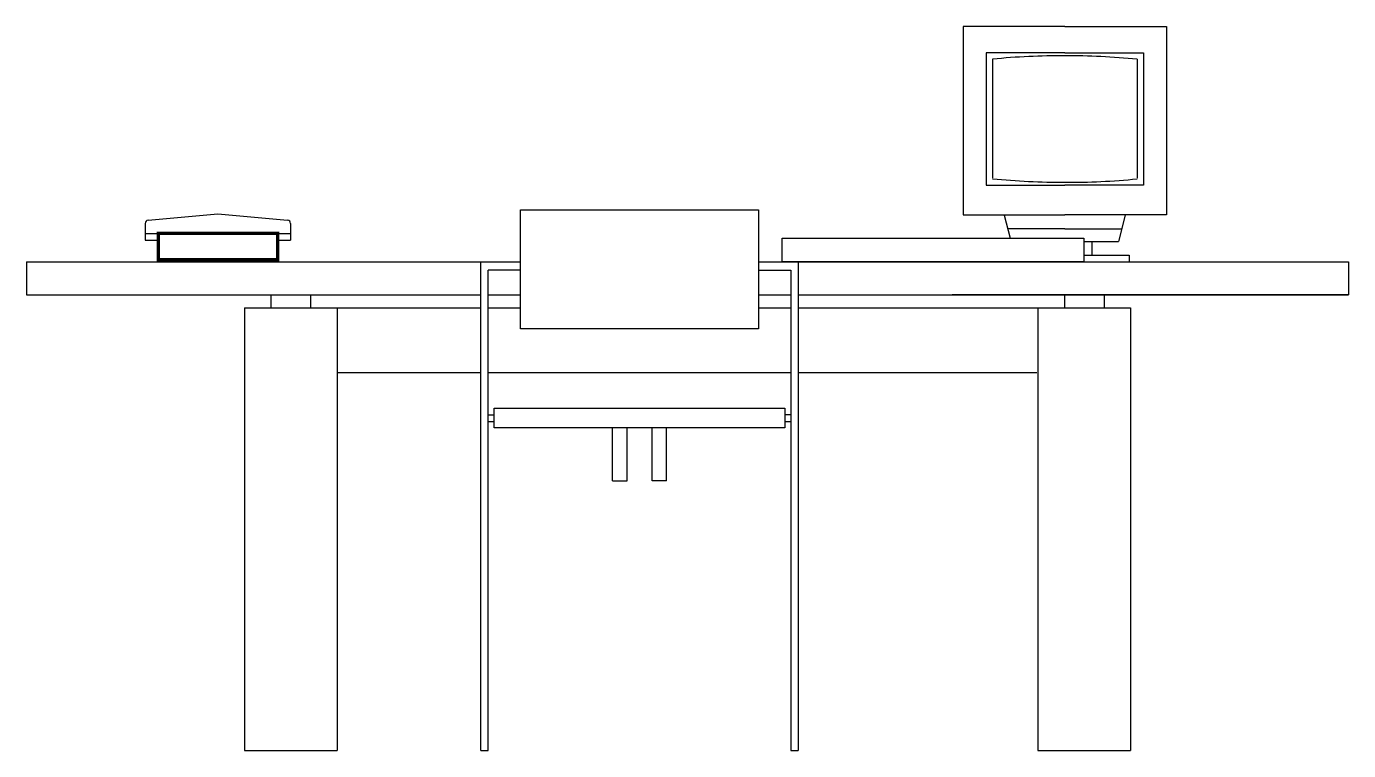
# Model space of a CAD drawing. Extents: x -33 to 167, y 0 to 110.
import ezdxf

# ---------------------------------------------------------------- set-up
doc = ezdxf.new("R2010")
doc.units = 0
doc.header["$LTSCALE"] = 50
doc.header["$MEASUREMENT"] = 0
doc.layers.get('0').update_dxf_attribs({"linetype": 'CONTINUOUS'})

msp = doc.modelspace()

# ---------------------------------------------------------------- linework, layer by layer
at = {"color": 0, "linetype": 'ByBlock', "extrusion": (-0.5, 0, 0.866025)}
for p, q in [((108.74, 109.62, -8.88), (108.73, 81.12, -8.88)), ((124.12, 109.61, 0), (108.74, 109.62, -8.88)), ((139.49, 109.61, 8.88), (139.49, 81.11, 8.88)), ((112.21, 105.61, -6.88), (112.2, 85.61, -6.88)), ((124.11, 105.61, 0), (112.21, 105.61, -6.88)), ((113.19, 104.66, -6.31), (113.18, 86.63, -6.31)), ((124.12, 105.61, 0), (136.03, 105.61, 6.88)), ((135.04, 104.66, 6.31), (135.04, 86.63, 6.31)), ((136.03, 105.61, 6.88), (136.03, 85.61, 6.88)), ((112.2, 85.61, -6.88), (124.11, 85.61, -0.01)), ((136.03, 85.61, 6.88), (124.12, 85.61, 0)), ((108.73, 81.12, -8.88), (124.1, 81.11, -0.01)), ((114.95, 81.07, -5.29), (115.85, 77.54, -4.77)), ((114.95, 81.07, -5.29), (114.95, 81.07, -5.29)), ((139.49, 81.11, 8.88), (124.12, 81.11, 0)), ((133.27, 81.06, 5.29), (132.25, 77.08, 4.7)), ((133.27, 81.06, 5.29), (133.27, 81.06, 5.29)), ((124.1, 79, -0.01), (115.48, 79, -4.99)), ((124.12, 79, 0), (132.74, 79, 4.98)), ((126.97, 77.08, 1.65), (132.25, 77.08, 4.7)), ((128.19, 77.08, 2.35), (128.19, 74.98, 2.35)), ((126.97, 74.98, 1.65), (133.86, 74.98, 5.63)), ((133.86, 74.98, 5.63), (133.86, 73.98, 5.63)), ((114.38, 73.98, -5.63), (133.86, 73.98, 5.63))]:
    msp.add_line(p, q, dxfattribs=at)
at = {"color": 0, "linetype": 'ByBlock'}
for p, q in [((-14.59, 80.3), (-4.04, 81.26)), ((-4.04, 81.26), (6.5, 80.3)), ((-15.04, 79.8), (-15.04, 77.26)), ((-15.04, 78.26), (6.96, 78.26)), ((-12.54, 78.26), (4.46, 78.26)), ((6.96, 79.8), (6.96, 77.26)), ((-15.04, 77.26), (-13.06, 77.26)), ((-13.04, 77.76), (-13.04, 74.76)), ((4.96, 77.76), (4.96, 74.76)), ((5, 77.26), (6.96, 77.26)), ((81.37, 77.54), (126.97, 77.54)), ((81.37, 73.98), (81.37, 77.54)), ((126.97, 77.54), (126.97, 73.98)), ((-12.54, 74.26), (4.46, 74.26)), ((-33, 74), (41.76, 74)), ((-33, 74), (-33, 69)), ((35.76, 0), (35.76, 74)), ((36.87, 0), (36.87, 72.73)), ((41.76, 72.73), (36.87, 72.73)), ((77.76, 74), (167.05, 74)), ((77.76, 72.73), (82.66, 72.73)), ((126.97, 73.98), (81.37, 73.98)), ((82.66, 72.73), (82.66, 0)), ((83.76, 74), (83.76, 0)), ((167.05, 74), (167.05, 69)), ((-33, 69), (35.76, 69)), ((-33, 69), (7, 69)), ((4, 69), (4, 67)), ((10, 69), (10, 67)), ((36.87, 69), (41.76, 69)), ((77.76, 69), (82.66, 69)), ((83.76, 69), (167.05, 69)), ((167.05, 69), (107.05, 69)), ((124.05, 69), (124.05, 67)), ((130.05, 69), (130.05, 67)), ((167.05, 69), (137.05, 69)), ((0, 67), (0, 0)), ((0, 67), (14, 67)), ((14, 67), (14, 0)), ((14, 67), (35.7, 67)), ((36.87, 67), (41.76, 67)), ((77.76, 67), (82.66, 67)), ((83.76, 67), (120.05, 67)), ((120.05, 67), (120.05, 0)), ((120.05, 67), (134.05, 67)), ((134.05, 67), (134.05, 0)), ((14.06, 57.21), (35.76, 57.21)), ((36.87, 57.21), (82.66, 57.21)), ((83.76, 57.21), (119.9, 57.21)), ((36.87, 50.83), (37.76, 50.83)), ((82.66, 50.83), (81.76, 50.83)), ((36.87, 49.83), (37.76, 49.83)), ((55.66, 40.83), (55.66, 48.83)), ((57.87, 40.83), (57.87, 48.83)), ((61.66, 40.83), (61.66, 48.83)), ((63.87, 40.83), (63.87, 48.83)), ((63.87, 40.83), (63.87, 48.83)), ((81.76, 49.83), (82.66, 49.83)), ((55.66, 40.83), (57.87, 40.83)), ((63.87, 40.83), (61.66, 40.83)), ((0, 0), (14, 0)), ((35.76, 0), (36.87, 0)), ((82.66, 0), (83.76, 0)), ((120.05, 0), (134.05, 0))]:
    msp.add_line(p, q, dxfattribs=at)
at = {"color": 0, "linetype": 'ByBlock', "extrusion": (-0.5, 0, 0.866025), "elevation": -62.06}
msp.add_lwpolyline([(-109.61, 107.49), (-109.61, 125.24)], dxfattribs=at)
at = {"color": 0, "linetype": 'ByBlock'}
for points in [[(41.76, 63.83), (41.76, 81.83), (77.76, 81.83), (77.76, 63.83)], [(37.76, 48.83), (37.76, 51.83), (81.76, 51.83), (81.76, 48.83)]]:
    msp.add_lwpolyline(points, close=True, dxfattribs=at)
at = {"color": 0, "linetype": 'ByBlock', "const_width": 0.5}
for points in [[(-13.31, 74.3), (5, 74.3), (5, 78.53)], [(-13.06, 74.3), (-13.06, 78.53)], [(-13.06, 78.28), (5, 78.28)]]:
    msp.add_lwpolyline(points, dxfattribs=at)
at = {"color": 0, "linetype": 'ByBlock', "extrusion": (-0.5, 0, 0.866025)}
for centre, radius, start, end in [((41.86, 107.23, -62.06), 147.04, 179.9018, 184.8222), ((41.86, 107.66, -62.06), 147.04, 175.1464, 180.0668), ((-222.71, 106.93, -62.06), 136.68, 354.9353, 0.229), ((-222.7, 108.11, -62.06), 136.68, 359.7396, 5.0333)]:
    msp.add_arc(centre, radius, start, end, dxfattribs=at)
at = {"color": 0, "linetype": 'ByBlock'}
for centre, start, end in [((-14.54, 79.8), 95.1944, 180), ((6.46, 79.8), 0, 84.8056), ((-12.54, 77.76), 90, 180), ((4.46, 77.76), 0, 90), ((-12.54, 74.76), 180, 270), ((4.46, 74.76), 270, 0)]:
    msp.add_arc(centre, 0.5, start, end, dxfattribs=at)

doc.saveas('drawing.dxf')
